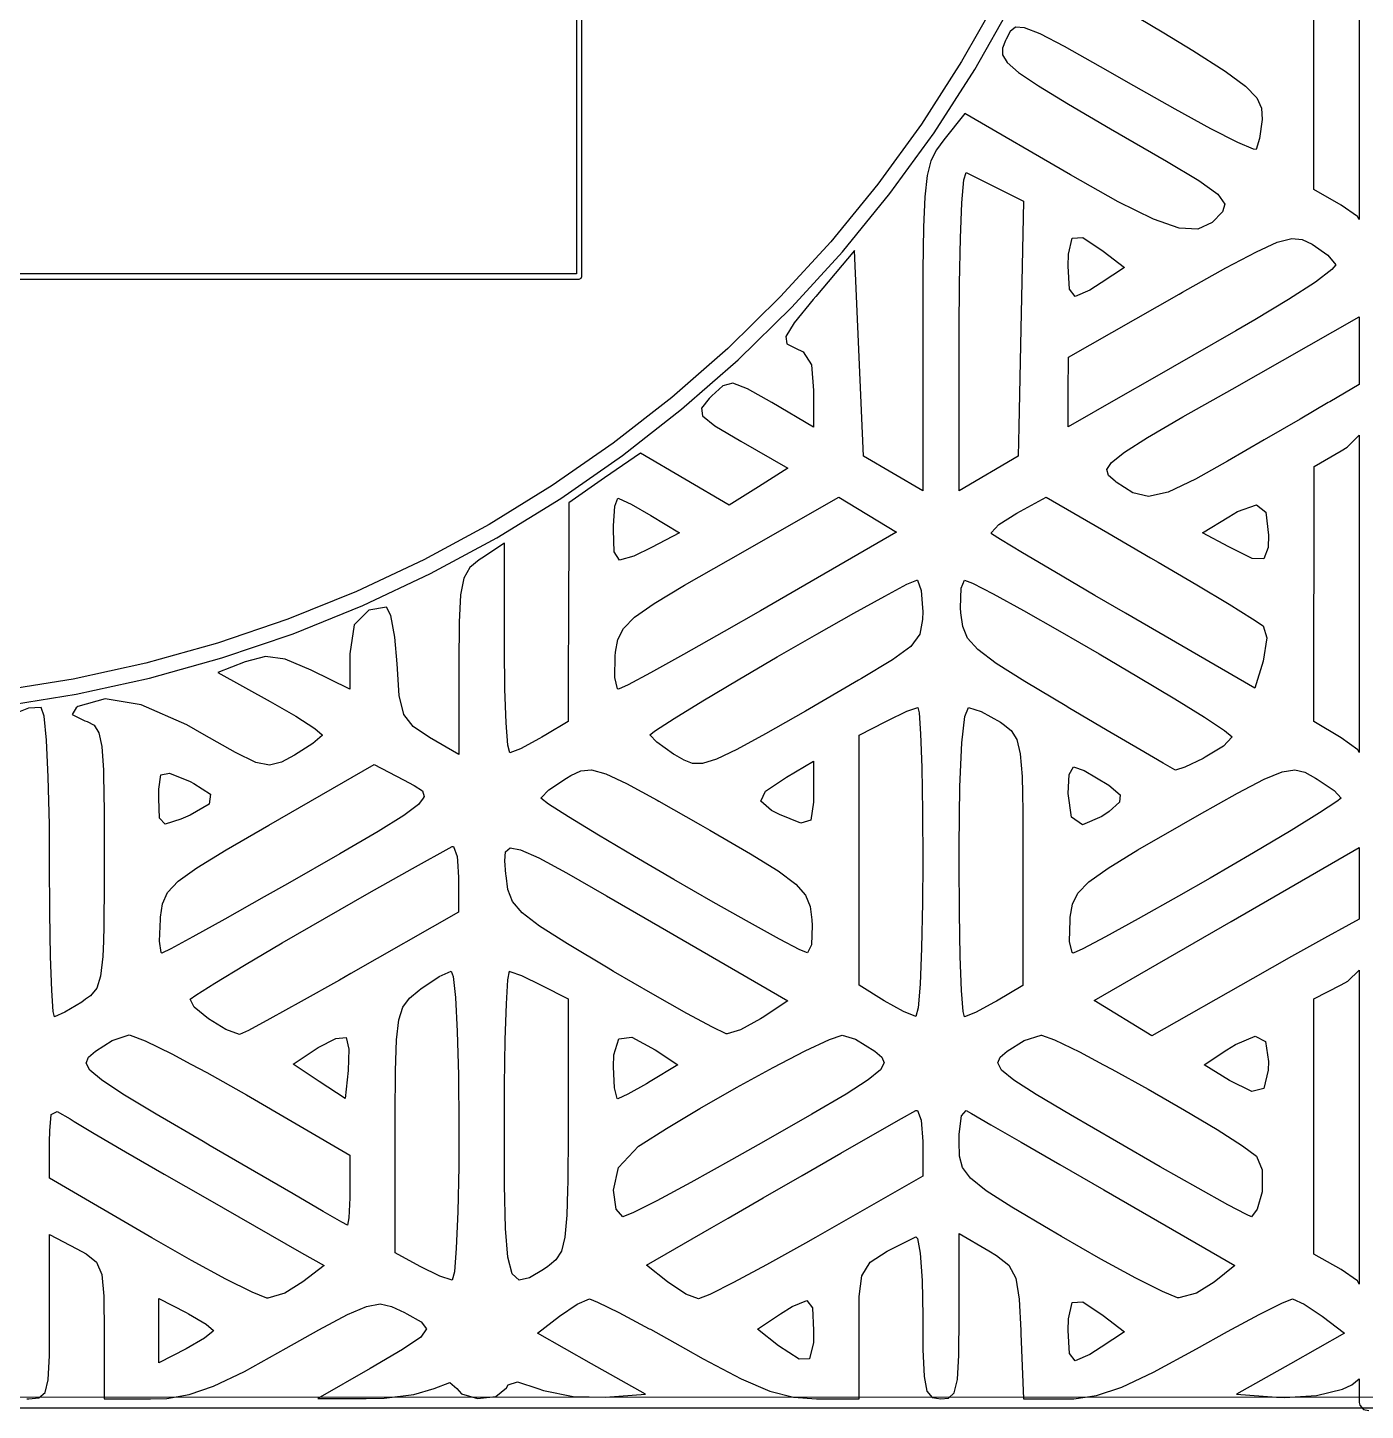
# Model space of a CAD drawing. Header units: millimetres. Extents: x 48 to 497, y 27 to 150.
# Drawn here: x 78.27 to 90.85, y 40.86 to 53.85 of the extents above; entities that cross this region are included whole.
import ezdxf

# ---------------------------------------------------------------- set-up
doc = ezdxf.new("R2010")
doc.units = ezdxf.units.MM
doc.layers.add('BLACK', color=20, linetype='Continuous')

msp = doc.modelspace()

# ---------------------------------------------------------------- linework, layer by layer
at = {"layer": 'BLACK', "linetype": 'Continuous'}
for p, q in [((83.431, 68.991), (83.431, 51.541)), ((83.481, 51.516), (83.481, 69.016)), ((90.79, 54.999), (90.79, 52.05)), ((90.363, 52.331), (90.363, 54.729)), ((87.395, 54.142), (87.05, 53.535)), ((87.174, 53.46), (87.523, 54.074)), ((88.589, 54.022), (88.952, 53.806)), ((87.507, 53.819), (87.468, 53.744)), ((87.557, 53.858), (87.507, 53.819)), ((87.643, 53.853), (87.557, 53.858)), ((87.789, 53.795), (87.643, 53.853)), ((87.462, 53.732), (87.435, 53.662)), ((87.468, 53.744), (87.462, 53.732)), ((88.019, 53.676), (87.789, 53.795)), ((88.952, 53.806), (89.225, 53.638)), ((87.435, 53.662), (87.435, 53.597)), ((87.435, 53.597), (87.48, 53.525)), ((88.356, 53.486), (88.019, 53.676)), ((89.225, 53.638), (89.528, 53.445)), ((87.05, 53.535), (86.672, 52.948)), ((86.792, 52.866), (87.174, 53.46)), ((87.48, 53.525), (87.587, 53.433)), ((87.587, 53.433), (87.773, 53.308)), ((88.669, 53.306), (88.356, 53.486)), ((89.528, 53.445), (89.721, 53.305)), ((87.773, 53.308), (88.055, 53.136)), ((89.059, 53.086), (88.669, 53.306)), ((89.721, 53.305), (89.827, 53.195)), ((89.827, 53.195), (89.871, 53.097)), ((87.081, 53.046), (86.884, 52.799)), ((88.074, 52.471), (87.081, 53.046)), ((88.055, 53.136), (88.451, 52.904)), ((89.394, 52.904), (89.059, 53.086)), ((89.871, 53.097), (89.875, 52.99)), ((86.672, 52.948), (86.262, 52.383)), ((88.451, 52.904), (88.978, 52.6)), ((89.648, 52.774), (89.394, 52.904)), ((89.875, 52.99), (89.852, 52.811)), ((86.376, 52.295), (86.792, 52.866)), ((86.884, 52.799), (86.813, 52.704)), ((89.794, 52.71), (89.648, 52.774)), ((89.852, 52.811), (89.819, 52.707)), ((86.813, 52.704), (86.762, 52.601)), ((89.819, 52.707), (89.794, 52.71)), ((86.762, 52.601), (86.726, 52.464)), ((88.978, 52.6), (89.281, 52.418)), ((86.262, 52.383), (85.82, 51.842)), ((86.726, 52.464), (86.704, 52.265)), ((87.053, 52.207), (87.071, 52.422)), ((87.071, 52.422), (87.092, 52.493)), ((87.092, 52.493), (87.205, 52.436)), ((87.205, 52.436), (87.393, 52.342)), ((88.524, 52.218), (88.074, 52.471)), ((89.281, 52.418), (89.46, 52.288)), ((85.93, 51.747), (86.376, 52.295)), ((86.704, 52.265), (86.692, 51.978)), ((87.393, 52.342), (87.631, 52.224)), ((89.46, 52.288), (89.527, 52.196)), ((90.619, 52.185), (90.363, 52.331)), ((87.039, 51.874), (87.053, 52.207)), ((87.631, 52.224), (87.619, 51.612)), ((88.856, 52.053), (88.524, 52.218)), ((89.505, 52.121), (89.406, 52.023)), ((89.527, 52.196), (89.505, 52.121)), ((90.774, 52.078), (90.619, 52.185)), ((89.097, 51.969), (88.856, 52.053)), ((89.406, 52.023), (89.271, 51.961)), ((90.79, 52.05), (90.774, 52.078)), ((86.692, 51.978), (86.687, 51.574)), ((87.03, 51.449), (87.039, 51.874)), ((88.056, 51.724), (88.091, 51.875)), ((88.091, 51.875), (88.191, 51.881)), ((88.191, 51.881), (88.382, 51.753)), ((89.271, 51.961), (89.097, 51.969)), ((90.019, 51.837), (90.154, 51.871)), ((90.154, 51.871), (90.254, 51.861)), ((90.254, 51.861), (90.347, 51.818)), ((85.82, 51.842), (85.349, 51.326)), ((85.454, 51.226), (85.93, 51.747)), ((86.044, 51.76), (85.68, 51.328)), ((86.129, 49.825), (86.044, 51.76)), ((88.382, 51.753), (88.583, 51.599)), ((89.535, 51.595), (89.822, 51.748)), ((89.822, 51.748), (90.019, 51.837)), ((90.347, 51.818), (90.495, 51.715)), ((87.619, 51.612), (87.607, 51.024)), ((88.054, 51.612), (88.056, 51.724)), ((88.064, 51.396), (88.054, 51.612)), ((90.495, 51.715), (90.568, 51.624)), ((90.568, 51.624), (90.533, 51.579)), ((69.256, 51.491), (83.456, 51.491)), ((83.431, 51.541), (69.281, 51.541)), ((83.456, 51.491), (83.473, 51.498)), ((83.473, 51.498), (83.481, 51.516)), ((86.687, 51.574), (86.686, 51.027)), ((88.583, 51.599), (88.364, 51.456)), ((89.129, 51.367), (89.535, 51.595)), ((90.533, 51.579), (90.377, 51.461)), ((87.027, 51.012), (87.03, 51.449)), ((88.055, 50.756), (89.095, 51.348)), ((88.118, 51.327), (88.064, 51.396)), ((88.256, 51.386), (88.118, 51.327)), ((88.364, 51.456), (88.256, 51.386)), ((89.095, 51.348), (89.129, 51.367)), ((90.377, 51.461), (90.125, 51.297)), ((85.349, 51.326), (84.851, 50.838)), ((84.949, 50.732), (85.454, 51.226)), ((85.655, 51.298), (85.477, 51.078)), ((85.68, 51.328), (85.655, 51.298)), ((90.125, 51.297), (89.807, 51.106)), ((89.594, 50.457), (90.79, 51.136)), ((89.807, 51.106), (89.628, 51.003)), ((90.79, 51.136), (90.79, 50.5)), ((85.477, 51.078), (85.398, 50.95)), ((85.398, 50.95), (85.406, 50.882)), ((86.686, 51.027), (86.685, 49.501)), ((87.027, 49.501), (87.027, 51.012)), ((87.607, 51.024), (87.589, 50.102)), ((89.628, 51.003), (89.225, 50.772)), ((84.851, 50.838), (84.325, 50.378)), ((85.406, 50.882), (85.488, 50.842)), ((85.488, 50.842), (85.562, 50.806)), ((84.418, 50.266), (84.949, 50.732)), ((85.562, 50.806), (85.638, 50.684)), ((88.054, 50.429), (88.055, 50.756)), ((89.225, 50.772), (88.843, 50.553)), ((85.638, 50.684), (85.659, 50.443)), ((84.805, 50.486), (84.701, 50.392)), ((84.899, 50.511), (84.805, 50.486)), ((85.036, 50.46), (84.899, 50.511)), ((85.265, 50.33), (85.036, 50.46)), ((85.659, 50.443), (85.659, 50.099)), ((88.843, 50.553), (88.545, 50.383)), ((89.131, 50.194), (89.594, 50.457)), ((90.79, 50.5), (90.512, 50.338)), ((84.325, 50.378), (83.775, 49.948)), ((84.677, 50.368), (84.604, 50.278)), ((84.701, 50.392), (84.677, 50.368)), ((85.659, 50.099), (85.265, 50.33)), ((88.054, 50.102), (88.054, 50.429)), ((88.545, 50.383), (88.054, 50.102)), ((90.498, 50.33), (90.233, 50.175)), ((90.512, 50.338), (90.498, 50.33)), ((83.861, 49.831), (84.418, 50.266)), ((84.604, 50.278), (84.615, 50.204)), ((84.615, 50.204), (84.731, 50.112)), ((88.799, 50), (89.131, 50.194)), ((90.233, 50.175), (89.894, 49.978)), ((84.731, 50.112), (84.974, 49.968)), ((87.589, 50.102), (87.583, 49.825)), ((83.775, 49.948), (83.202, 49.55)), ((84.974, 49.968), (85.416, 49.713)), ((88.581, 49.863), (88.799, 50)), ((89.894, 49.978), (89.552, 49.779)), ((90.675, 49.909), (90.79, 50.023)), ((90.79, 50.023), (90.79, 47.041)), ((83.281, 49.428), (83.861, 49.831)), ((84.032, 49.855), (83.694, 49.622)), ((84.449, 49.61), (84.032, 49.855)), ((86.407, 49.663), (86.129, 49.825)), ((87.583, 49.825), (87.027, 49.501)), ((88.46, 49.767), (88.581, 49.863)), ((90.364, 49.73), (90.62, 49.876)), ((90.62, 49.876), (90.675, 49.909)), ((85.416, 49.713), (85.141, 49.538)), ((86.685, 49.501), (86.407, 49.663)), ((88.416, 49.699), (88.46, 49.767)), ((88.433, 49.645), (88.416, 49.699)), ((89.552, 49.779), (89.249, 49.608)), ((90.363, 47.33), (90.364, 49.73)), ((83.202, 49.55), (82.607, 49.184)), ((83.694, 49.622), (83.357, 49.388)), ((84.865, 49.364), (84.449, 49.61)), ((85.141, 49.538), (84.865, 49.364)), ((88.494, 49.59), (88.433, 49.645)), ((88.504, 49.582), (88.494, 49.59)), ((88.659, 49.482), (88.504, 49.582)), ((89.249, 49.608), (88.993, 49.488)), ((82.68, 49.058), (83.281, 49.428)), ((83.791, 49.356), (83.818, 49.431)), ((83.818, 49.431), (83.827, 49.429)), ((83.827, 49.429), (83.942, 49.374)), ((84.858, 48.849), (85.896, 49.44)), ((85.896, 49.44), (86.438, 49.111)), ((87.569, 49.289), (87.847, 49.439)), ((87.847, 49.439), (88.424, 49.105)), ((88.809, 49.448), (88.659, 49.482)), ((88.993, 49.488), (88.809, 49.448)), ((83.357, 49.388), (83.356, 49.132)), ((83.778, 49.17), (83.791, 49.356)), ((83.942, 49.374), (84.128, 49.267)), ((84.128, 49.267), (84.397, 49.104)), ((87.4, 49.182), (87.569, 49.289)), ((89.562, 49.256), (89.645, 49.305)), ((89.645, 49.305), (89.823, 49.369)), ((89.823, 49.369), (89.911, 49.299)), ((89.911, 49.299), (89.935, 49.084)), ((82.607, 49.184), (81.993, 48.852)), ((83.356, 49.132), (83.353, 48.359)), ((83.778, 49.132), (83.778, 49.17)), ((83.785, 48.925), (83.778, 49.132)), ((87.33, 49.107), (87.4, 49.182)), ((89.317, 49.105), (89.562, 49.256)), ((82.058, 48.722), (82.68, 49.058)), ((82.751, 49.007), (82.538, 48.867)), ((82.751, 48.022), (82.751, 49.007)), ((84.397, 49.104), (84.134, 48.968)), ((86.431, 49.107), (85.16, 48.373)), ((86.438, 49.111), (86.431, 49.107)), ((87.333, 49.097), (87.33, 49.107)), ((87.417, 49.042), (87.333, 49.097)), ((87.624, 48.917), (87.417, 49.042)), ((88.424, 49.105), (88.827, 48.871)), ((89.562, 48.972), (89.317, 49.105)), ((89.935, 49.084), (89.932, 48.968)), ((83.835, 48.849), (83.785, 48.925)), ((83.967, 48.885), (83.835, 48.849)), ((84.134, 48.968), (83.967, 48.885)), ((87.928, 48.737), (87.624, 48.917)), ((88.827, 48.871), (88.898, 48.83)), ((89.781, 48.865), (89.562, 48.972)), ((89.932, 48.968), (89.893, 48.86)), ((81.993, 48.852), (81.361, 48.555)), ((82.425, 48.778), (82.369, 48.68)), ((82.514, 48.852), (82.425, 48.778)), ((82.538, 48.867), (82.514, 48.852)), ((84.446, 48.613), (84.858, 48.849)), ((88.898, 48.83), (89.261, 48.617)), ((89.893, 48.86), (89.781, 48.865)), ((81.419, 48.422), (82.058, 48.722)), ((82.369, 48.68), (82.338, 48.521)), ((84.16, 48.44), (84.446, 48.613)), ((86.328, 48.511), (86.536, 48.621)), ((86.536, 48.621), (86.629, 48.661)), ((86.629, 48.661), (86.636, 48.659)), ((86.636, 48.659), (86.671, 48.562)), ((87.045, 48.586), (87.079, 48.661)), ((87.079, 48.661), (87.153, 48.633)), ((87.153, 48.633), (87.348, 48.532)), ((88.304, 48.516), (87.928, 48.737)), ((89.261, 48.617), (89.567, 48.434)), ((81.361, 48.555), (80.714, 48.293)), ((82.338, 48.521), (82.326, 48.265)), ((86.036, 48.349), (86.328, 48.511)), ((86.671, 48.562), (86.683, 48.401)), ((87.04, 48.401), (87.045, 48.586)), ((87.348, 48.532), (87.632, 48.376)), ((88.591, 48.349), (88.304, 48.516)), ((80.764, 48.157), (81.419, 48.422)), ((81.477, 48.377), (81.34, 48.239)), ((81.643, 48.405), (81.477, 48.377)), ((81.685, 48.327), (81.643, 48.405)), ((83.353, 48.359), (83.351, 47.744)), ((83.976, 48.311), (84.16, 48.44)), ((85.16, 48.373), (84.817, 48.176)), ((86.683, 48.401), (86.685, 48.366)), ((86.685, 48.366), (86.684, 48.289)), ((87.044, 48.353), (87.04, 48.401)), ((87.062, 48.223), (87.044, 48.353)), ((87.632, 48.376), (87.974, 48.182)), ((89.567, 48.434), (89.785, 48.298)), ((80.714, 48.293), (80.053, 48.068)), ((81.34, 48.239), (81.298, 47.969)), ((81.722, 48.124), (81.685, 48.327)), ((82.326, 48.265), (82.324, 47.874)), ((83.87, 48.205), (83.976, 48.311)), ((85.689, 48.152), (86.036, 48.349)), ((86.684, 48.289), (86.657, 48.154)), ((87.107, 48.115), (87.062, 48.223)), ((89.807, 47.644), (88.591, 48.349)), ((89.785, 48.298), (89.885, 48.23)), ((89.885, 48.23), (89.919, 48.117)), ((80.096, 47.929), (80.764, 48.157)), ((81.742, 47.874), (81.722, 48.124)), ((83.797, 47.982), (83.818, 48.102)), ((83.818, 48.102), (83.87, 48.205)), ((84.817, 48.176), (84.435, 47.96)), ((85.317, 47.938), (85.689, 48.152)), ((86.657, 48.154), (86.573, 48.038)), ((87.203, 48.007), (87.107, 48.115)), ((87.974, 48.182), (88.345, 47.967)), ((89.919, 48.117), (89.885, 47.9)), ((80.053, 48.068), (79.38, 47.88)), ((81.298, 47.969), (81.298, 47.637)), ((82.756, 47.634), (82.751, 48.022)), ((83.794, 47.947), (83.797, 47.982)), ((86.573, 48.038), (86.4, 47.91)), ((87.374, 47.878), (87.203, 48.007)), ((88.345, 47.967), (88.715, 47.749)), ((79.38, 47.88), (78.698, 47.73)), ((79.415, 47.739), (80.096, 47.929)), ((80.314, 47.891), (80.057, 47.792)), ((80.505, 47.941), (80.314, 47.891)), ((80.691, 47.916), (80.505, 47.941)), ((80.934, 47.813), (80.691, 47.916)), ((81.763, 47.577), (81.742, 47.874)), ((82.324, 47.874), (82.324, 47.02)), ((83.79, 47.744), (83.794, 47.947)), ((84.435, 47.96), (84.126, 47.789)), ((84.95, 47.723), (85.317, 47.938)), ((86.4, 47.91), (86.108, 47.735)), ((87.645, 47.707), (87.374, 47.878)), ((89.885, 47.9), (89.807, 47.644)), ((78.698, 47.73), (78.009, 47.619)), ((78.726, 47.588), (79.415, 47.739)), ((80.057, 47.792), (80.548, 47.521)), ((81.298, 47.637), (80.934, 47.813)), ((83.351, 47.744), (83.35, 47.33)), ((83.816, 47.639), (83.79, 47.744)), ((84.126, 47.789), (83.914, 47.676)), ((84.617, 47.525), (84.95, 47.723)), ((86.082, 47.72), (85.582, 47.43)), ((86.108, 47.735), (86.082, 47.72)), ((88.039, 47.472), (87.645, 47.707)), ((88.715, 47.749), (89.054, 47.544)), ((78.028, 47.475), (78.726, 47.588)), ((81.806, 47.398), (81.763, 47.577)), ((82.767, 47.318), (82.756, 47.634)), ((83.825, 47.635), (83.816, 47.639)), ((83.914, 47.676), (83.825, 47.635)), ((78.276, 47.457), (78.184, 47.419)), ((78.397, 47.464), (78.276, 47.457)), ((78.424, 47.383), (78.397, 47.464)), ((78.725, 47.461), (78.688, 47.397)), ((78.742, 47.472), (78.725, 47.461)), ((78.997, 47.545), (78.742, 47.472)), ((79.335, 47.488), (78.997, 47.545)), ((79.766, 47.299), (79.335, 47.488)), ((80.548, 47.521), (80.79, 47.382)), ((84.348, 47.361), (84.617, 47.525)), ((86.537, 47.428), (86.638, 47.464)), ((86.638, 47.464), (86.651, 47.413)), ((87.08, 47.379), (87.116, 47.464)), ((87.116, 47.464), (87.235, 47.426)), ((88.054, 47.463), (88.039, 47.472)), ((88.418, 47.248), (88.054, 47.463)), ((89.054, 47.544), (89.334, 47.371)), ((78.446, 47.155), (78.424, 47.383)), ((78.688, 47.397), (78.806, 47.339)), ((78.806, 47.339), (78.828, 47.332)), ((78.828, 47.332), (78.893, 47.296)), ((80.79, 47.382), (80.97, 47.267)), ((81.893, 47.284), (81.806, 47.398)), ((82.783, 47.108), (82.767, 47.318)), ((83.35, 47.33), (83.14, 47.206)), ((84.173, 47.248), (84.348, 47.361)), ((85.582, 47.43), (85.207, 47.216)), ((86.087, 47.203), (86.339, 47.333)), ((86.339, 47.333), (86.356, 47.342)), ((86.356, 47.342), (86.537, 47.428)), ((86.651, 47.413), (86.665, 47.216)), ((87.053, 47.13), (87.08, 47.379)), ((87.235, 47.426), (87.415, 47.326)), ((87.415, 47.326), (87.442, 47.308)), ((89.334, 47.371), (89.523, 47.247)), ((90.619, 47.178), (90.363, 47.33)), ((78.893, 47.296), (78.938, 47.226)), ((78.938, 47.226), (78.966, 47.095)), ((79.929, 47.207), (79.766, 47.299)), ((80.223, 47.039), (79.929, 47.207)), ((81.037, 47.201), (80.951, 47.125)), ((80.97, 47.267), (81.039, 47.207)), ((81.039, 47.207), (81.037, 47.201)), ((82.046, 47.182), (81.893, 47.284)), ((82.324, 47.02), (82.046, 47.182)), ((83.102, 47.183), (83.083, 47.172)), ((83.14, 47.206), (83.102, 47.183)), ((84.12, 47.206), (84.173, 47.248)), ((84.185, 47.136), (84.12, 47.206)), ((85.207, 47.216), (84.936, 47.068)), ((86.087, 44.852), (86.087, 47.203)), ((86.665, 47.216), (86.676, 46.898)), ((87.442, 47.308), (87.518, 47.246)), ((87.518, 47.246), (87.57, 47.163)), ((88.725, 47.068), (88.418, 47.248)), ((89.592, 47.183), (89.513, 47.101)), ((89.523, 47.247), (89.593, 47.188)), ((89.593, 47.188), (89.592, 47.183)), ((78.463, 46.807), (78.446, 47.155)), ((78.966, 47.095), (78.981, 46.874)), ((80.951, 47.125), (80.777, 47.015)), ((82.802, 47.036), (82.783, 47.108)), ((82.904, 47.076), (82.802, 47.036)), ((83.083, 47.172), (82.904, 47.076)), ((84.342, 47.026), (84.185, 47.136)), ((84.936, 47.068), (84.746, 46.979)), ((87.035, 46.721), (87.053, 47.13)), ((87.57, 47.163), (87.602, 47.029)), ((88.947, 46.939), (88.725, 47.068)), ((89.513, 47.101), (89.341, 46.996)), ((90.777, 47.065), (90.619, 47.178)), ((90.79, 47.041), (90.777, 47.065)), ((80.413, 46.946), (80.223, 47.039)), ((80.543, 46.92), (80.413, 46.946)), ((80.536, 46.358), (81.528, 46.926)), ((80.657, 46.95), (80.543, 46.92)), ((80.777, 47.015), (80.657, 46.95)), ((81.528, 46.926), (81.804, 46.783)), ((84.355, 47.018), (84.342, 47.026)), ((84.441, 46.967), (84.355, 47.018)), ((84.52, 46.937), (84.441, 46.967)), ((84.614, 46.938), (84.52, 46.937)), ((84.746, 46.979), (84.614, 46.938)), ((85.403, 46.809), (85.659, 46.96)), ((85.659, 46.96), (85.659, 46.656)), ((87.602, 47.029), (87.619, 46.813)), ((89.056, 46.877), (88.947, 46.939)), ((89.321, 46.985), (89.148, 46.903)), ((89.341, 46.996), (89.321, 46.985)), ((78.473, 46.362), (78.463, 46.807)), ((78.981, 46.874), (78.986, 46.609)), ((79.502, 46.695), (79.522, 46.83)), ((79.522, 46.83), (79.604, 46.846)), ((79.604, 46.846), (79.797, 46.766)), ((83.17, 46.69), (83.335, 46.8)), ((83.335, 46.8), (83.375, 46.823)), ((83.375, 46.823), (83.47, 46.867)), ((83.47, 46.867), (83.57, 46.876)), ((83.57, 46.876), (83.704, 46.839)), ((83.704, 46.839), (83.901, 46.748)), ((85.207, 46.677), (85.403, 46.809)), ((86.676, 46.898), (86.683, 46.487)), ((87.619, 46.813), (87.622, 46.654)), ((88.054, 46.654), (88.062, 46.834)), ((88.062, 46.834), (88.104, 46.906)), ((88.104, 46.906), (88.203, 46.871)), ((88.203, 46.871), (88.436, 46.733)), ((89.063, 46.874), (89.056, 46.877)), ((89.148, 46.903), (89.063, 46.874)), ((89.896, 46.79), (90.065, 46.859)), ((90.065, 46.859), (90.183, 46.877)), ((90.183, 46.877), (90.278, 46.854)), ((90.278, 46.854), (90.378, 46.8)), ((90.378, 46.8), (90.394, 46.79)), ((79.502, 46.609), (79.502, 46.695)), ((79.797, 46.766), (79.831, 46.75)), ((79.831, 46.75), (79.987, 46.648)), ((81.804, 46.783), (81.904, 46.731)), ((81.904, 46.731), (81.98, 46.681)), ((81.98, 46.681), (81.998, 46.625)), ((83.096, 46.615), (83.17, 46.69)), ((83.901, 46.748), (84.189, 46.591)), ((85.163, 46.583), (85.207, 46.677)), ((87.028, 46.159), (87.035, 46.721)), ((88.436, 46.733), (88.541, 46.643)), ((89.646, 46.659), (89.896, 46.79)), ((90.394, 46.79), (90.553, 46.682)), ((90.553, 46.682), (90.618, 46.612)), ((78.986, 46.609), (78.987, 46.537)), ((78.987, 46.537), (78.988, 46.057)), ((79.509, 46.422), (79.502, 46.609)), ((79.975, 46.556), (79.797, 46.451)), ((79.987, 46.648), (79.975, 46.556)), ((81.945, 46.552), (81.805, 46.448)), ((81.988, 46.612), (81.945, 46.552)), ((81.998, 46.625), (81.988, 46.612)), ((83.095, 46.612), (83.096, 46.615)), ((83.165, 46.556), (83.095, 46.612)), ((83.355, 46.434), (83.165, 46.556)), ((84.189, 46.591), (84.203, 46.583)), ((84.203, 46.583), (84.596, 46.36)), ((85.263, 46.495), (85.163, 46.583)), ((85.658, 46.572), (85.632, 46.405)), ((85.659, 46.656), (85.658, 46.572)), ((87.622, 46.654), (87.625, 46.486)), ((88.085, 46.431), (88.054, 46.654)), ((88.535, 46.572), (88.438, 46.486)), ((88.541, 46.643), (88.535, 46.572)), ((89.287, 46.457), (89.646, 46.659)), ((90.58, 46.579), (90.417, 46.472)), ((90.618, 46.612), (90.58, 46.579)), ((79.563, 46.365), (79.509, 46.422)), ((79.71, 46.412), (79.563, 46.365)), ((79.797, 46.451), (79.71, 46.412)), ((81.805, 46.448), (81.564, 46.298)), ((83.635, 46.264), (83.355, 46.434)), ((85.338, 46.456), (85.263, 46.495)), ((85.539, 46.375), (85.338, 46.456)), ((85.632, 46.405), (85.539, 46.375)), ((86.683, 46.487), (86.685, 46.01)), ((87.625, 46.486), (87.626, 46.019)), ((88.187, 46.36), (88.085, 46.431)), ((88.37, 46.438), (88.187, 46.36)), ((88.438, 46.486), (88.37, 46.438)), ((89.117, 46.36), (89.287, 46.457)), ((90.417, 46.472), (90.148, 46.307)), ((78.475, 46.01), (78.473, 46.362)), ((80.135, 46.126), (80.536, 46.358)), ((81.564, 46.298), (81.204, 46.089)), ((84.596, 46.36), (84.684, 46.31)), ((84.684, 46.31), (85.066, 46.089)), ((88.709, 46.125), (89.117, 46.36)), ((90.148, 46.307), (89.796, 46.098)), ((81.887, 45.95), (82.26, 46.156)), ((82.26, 46.156), (82.273, 46.156)), ((82.273, 46.156), (82.308, 46.064)), ((82.762, 46.106), (82.805, 46.143)), ((82.805, 46.143), (82.903, 46.126)), ((83.975, 46.062), (83.635, 46.264)), ((87.027, 46.01), (87.028, 46.159)), ((89.586, 45.453), (90.79, 46.148)), ((90.79, 46.148), (90.79, 45.474)), ((78.988, 46.057), (78.988, 45.819)), ((79.859, 45.957), (80.135, 46.126)), ((81.204, 46.089), (80.712, 45.807)), ((82.308, 46.064), (82.311, 46.022)), ((82.311, 46.022), (82.321, 45.865)), ((82.755, 46.022), (82.762, 46.106)), ((82.766, 45.897), (82.755, 46.022)), ((82.903, 46.126), (83.074, 46.05)), ((83.074, 46.05), (83.337, 45.908)), ((84.344, 45.846), (83.975, 46.062)), ((85.066, 46.089), (85.327, 45.927)), ((87.626, 46.019), (87.626, 44.85)), ((88.427, 45.954), (88.709, 46.125)), ((89.796, 46.098), (89.387, 45.86)), ((78.478, 45.533), (78.475, 46.01)), ((79.684, 45.831), (79.859, 45.957)), ((81.479, 45.72), (81.887, 45.95)), ((82.767, 45.884), (82.766, 45.897)), ((82.784, 45.751), (82.767, 45.884)), ((83.337, 45.908), (83.712, 45.694)), ((85.327, 45.927), (85.492, 45.804)), ((86.685, 46.01), (86.683, 45.628)), ((87.03, 45.533), (87.027, 46.01)), ((88.246, 45.825), (88.427, 45.954)), ((78.988, 45.819), (78.986, 45.407)), ((79.585, 45.725), (79.684, 45.831)), ((80.712, 45.807), (80.493, 45.682)), ((82.321, 45.865), (82.319, 45.54)), ((82.827, 45.641), (82.784, 45.751)), ((84.714, 45.633), (84.344, 45.846)), ((85.492, 45.804), (85.583, 45.7)), ((88.142, 45.719), (88.246, 45.825)), ((89.387, 45.86), (89.089, 45.69)), ((79.538, 45.619), (79.585, 45.725)), ((80.493, 45.682), (80.123, 45.473)), ((81.061, 45.481), (81.479, 45.72)), ((82.918, 45.534), (82.827, 45.641)), ((83.712, 45.694), (84.216, 45.402)), ((85.055, 45.441), (84.714, 45.633)), ((85.583, 45.7), (85.626, 45.594)), ((86.683, 45.628), (86.674, 45.201)), ((88.092, 45.615), (88.142, 45.719)), ((89.089, 45.69), (88.71, 45.477)), ((78.485, 45.122), (78.478, 45.533)), ((79.518, 45.472), (79.519, 45.491)), ((79.519, 45.491), (79.538, 45.619)), ((82.319, 45.54), (81.307, 44.962)), ((83.082, 45.408), (82.918, 45.534)), ((85.626, 45.594), (85.643, 45.466)), ((87.038, 45.122), (87.03, 45.533)), ((88.07, 45.466), (88.072, 45.493)), ((88.072, 45.493), (88.092, 45.615)), ((78.986, 45.407), (78.981, 45.268)), ((79.51, 45.268), (79.518, 45.472)), ((80.123, 45.473), (79.822, 45.306)), ((80.662, 45.25), (81.061, 45.481)), ((83.344, 45.242), (83.082, 45.408)), ((84.216, 45.402), (85.164, 44.852)), ((85.337, 45.286), (85.055, 45.441)), ((85.646, 45.414), (85.639, 45.231)), ((85.643, 45.466), (85.646, 45.414)), ((88.066, 45.264), (88.07, 45.466)), ((88.297, 44.708), (89.586, 45.453)), ((88.71, 45.477), (88.402, 45.307)), ((90.691, 45.421), (90.464, 45.295)), ((90.79, 45.474), (90.691, 45.421)), ((78.981, 45.268), (78.976, 45.123)), ((79.525, 45.16), (79.51, 45.268)), ((79.822, 45.306), (79.616, 45.195)), ((80.309, 45.042), (80.662, 45.25)), ((83.726, 45.013), (83.344, 45.242)), ((85.529, 45.186), (85.337, 45.286)), ((88.091, 45.159), (88.066, 45.264)), ((88.402, 45.307), (88.19, 45.195)), ((90.464, 45.295), (90.153, 45.121)), ((78.496, 44.804), (78.485, 45.122)), ((78.976, 45.123), (78.955, 44.939)), ((79.531, 45.155), (79.525, 45.16)), ((79.616, 45.195), (79.531, 45.155)), ((85.6, 45.158), (85.529, 45.186)), ((85.639, 45.231), (85.6, 45.158)), ((86.674, 45.201), (86.66, 44.862)), ((87.05, 44.804), (87.038, 45.122)), ((88.1, 45.155), (88.091, 45.159)), ((88.19, 45.195), (88.1, 45.155)), ((90.153, 45.121), (89.789, 44.916)), ((80.029, 44.873), (80.309, 45.042)), ((82.138, 44.935), (82.25, 44.984)), ((82.25, 44.984), (82.269, 44.933)), ((82.783, 44.903), (82.798, 44.984)), ((82.798, 44.984), (82.802, 44.983)), ((82.802, 44.983), (82.912, 44.943)), ((83.778, 44.983), (83.726, 45.013)), ((84.148, 44.767), (83.778, 44.983)), ((90.682, 44.89), (90.79, 44.993)), ((90.79, 44.993), (90.79, 42.043)), ((78.955, 44.939), (78.918, 44.826)), ((79.849, 44.76), (80.029, 44.873)), ((81.2, 44.901), (80.841, 44.699)), ((81.307, 44.962), (81.2, 44.901)), ((81.965, 44.818), (82.138, 44.935)), ((82.269, 44.933), (82.291, 44.736)), ((82.77, 44.679), (82.783, 44.903)), ((82.912, 44.943), (83.098, 44.853)), ((83.098, 44.853), (83.35, 44.723)), ((85.164, 44.852), (85.417, 44.706)), ((86.322, 44.706), (86.087, 44.852)), ((86.66, 44.862), (86.642, 44.639)), ((87.626, 44.85), (87.378, 44.703)), ((89.789, 44.916), (88.839, 44.378)), ((90.363, 44.723), (90.619, 44.855)), ((90.619, 44.855), (90.682, 44.89)), ((78.509, 44.607), (78.496, 44.804)), ((78.814, 44.72), (78.778, 44.694)), ((78.86, 44.754), (78.814, 44.72)), ((78.918, 44.826), (78.86, 44.754)), ((79.797, 44.72), (79.849, 44.76)), ((79.836, 44.646), (79.797, 44.72)), ((81.797, 44.647), (81.86, 44.73)), ((81.86, 44.73), (81.95, 44.806)), ((81.95, 44.806), (81.965, 44.818)), ((82.291, 44.736), (82.308, 44.418)), ((83.35, 44.723), (83.35, 43.532)), ((84.467, 44.587), (84.148, 44.767)), ((87.065, 44.607), (87.05, 44.804)), ((90.363, 42.325), (90.363, 44.723)), ((78.521, 44.556), (78.509, 44.607)), ((78.618, 44.598), (78.521, 44.556)), ((78.778, 44.694), (78.618, 44.598)), ((79.968, 44.537), (79.836, 44.646)), ((80.841, 44.699), (80.547, 44.536)), ((81.758, 44.527), (81.797, 44.647)), ((82.759, 44.339), (82.77, 44.679)), ((84.707, 44.458), (84.467, 44.587)), ((85.417, 44.706), (85.175, 44.546)), ((86.503, 44.605), (86.322, 44.706)), ((86.619, 44.559), (86.503, 44.605)), ((86.642, 44.639), (86.621, 44.558)), ((87.078, 44.556), (87.065, 44.607)), ((87.18, 44.596), (87.078, 44.556)), ((87.359, 44.692), (87.18, 44.596)), ((87.378, 44.703), (87.359, 44.692)), ((88.839, 44.378), (88.297, 44.708)), ((80.131, 44.437), (79.968, 44.537)), ((80.547, 44.536), (80.344, 44.427)), ((81.736, 44.338), (81.758, 44.527)), ((84.836, 44.397), (84.707, 44.458)), ((85.158, 44.535), (84.971, 44.432)), ((85.175, 44.546), (85.158, 44.535)), ((86.621, 44.558), (86.619, 44.559)), ((78.906, 44.233), (79.063, 44.334)), ((79.063, 44.334), (79.223, 44.385)), ((79.223, 44.385), (79.234, 44.384)), ((79.234, 44.384), (79.375, 44.33)), ((79.375, 44.33), (79.625, 44.207)), ((80.262, 44.388), (80.131, 44.437)), ((80.344, 44.427), (80.262, 44.388)), ((81.001, 44.267), (81.168, 44.353)), ((81.168, 44.353), (81.263, 44.362)), ((81.263, 44.362), (81.264, 44.362)), ((81.264, 44.362), (81.288, 44.251)), ((81.727, 44.049), (81.736, 44.338)), ((82.308, 44.418), (82.32, 44.007)), ((82.753, 43.912), (82.759, 44.339)), ((83.782, 44.197), (83.829, 44.35)), ((83.829, 44.35), (83.95, 44.363)), ((83.95, 44.363), (84.169, 44.245)), ((84.847, 44.394), (84.836, 44.397)), ((84.971, 44.432), (84.847, 44.394)), ((85.581, 44.235), (85.809, 44.343)), ((85.809, 44.343), (85.926, 44.383)), ((85.926, 44.383), (86.053, 44.344)), ((86.053, 44.344), (86.234, 44.233)), ((87.48, 44.233), (87.638, 44.332)), ((87.638, 44.332), (87.798, 44.383)), ((87.798, 44.383), (87.801, 44.383)), ((87.801, 44.383), (87.925, 44.338)), ((87.925, 44.338), (88.158, 44.225)), ((89.625, 44.296), (89.812, 44.374)), ((89.812, 44.374), (89.908, 44.322)), ((89.908, 44.322), (89.935, 44.134)), ((78.842, 44.176), (78.906, 44.233)), ((79.625, 44.207), (79.804, 44.111)), ((80.764, 44.111), (80.991, 44.26)), ((80.991, 44.26), (81.001, 44.267)), ((81.288, 44.251), (81.282, 44.052)), ((83.778, 44.086), (83.782, 44.197)), ((84.169, 44.245), (84.383, 44.105)), ((85.278, 44.078), (85.581, 44.235)), ((86.234, 44.233), (86.235, 44.233)), ((86.235, 44.233), (86.3, 44.176)), ((87.414, 44.177), (87.48, 44.233)), ((88.158, 44.225), (88.386, 44.105)), ((89.33, 44.105), (89.544, 44.245)), ((89.544, 44.245), (89.625, 44.296)), ((78.818, 44.121), (78.842, 44.176)), ((78.852, 44.055), (78.818, 44.121)), ((79.804, 44.111), (79.953, 44.032)), ((81.009, 43.949), (80.764, 44.111)), ((83.788, 43.888), (83.778, 44.086)), ((84.383, 44.105), (84.121, 43.946)), ((84.935, 43.891), (85.278, 44.078)), ((86.323, 44.122), (86.287, 44.056)), ((86.3, 44.176), (86.323, 44.122)), ((86.323, 44.122), (86.323, 44.122)), ((87.39, 44.122), (87.414, 44.177)), ((87.427, 44.055), (87.39, 44.122)), ((88.386, 44.105), (88.463, 44.064)), ((88.463, 44.064), (88.804, 43.876)), ((89.568, 43.957), (89.33, 44.105)), ((89.935, 44.134), (89.933, 44.054)), ((78.962, 43.962), (78.852, 44.055)), ((79.164, 43.829), (78.962, 43.962)), ((79.953, 44.032), (80.326, 43.821)), ((81.255, 43.788), (81.009, 43.949)), ((81.282, 44.052), (81.255, 43.788)), ((81.725, 43.629), (81.727, 44.049)), ((82.32, 44.007), (82.324, 43.53)), ((84.121, 43.946), (84.087, 43.925)), ((86.173, 43.963), (85.964, 43.829)), ((86.287, 44.056), (86.173, 43.963)), ((87.541, 43.961), (87.427, 44.055)), ((87.751, 43.825), (87.541, 43.961)), ((89.779, 43.853), (89.568, 43.957)), ((89.933, 44.054), (89.892, 43.882)), ((79.477, 43.64), (79.164, 43.829)), ((80.326, 43.821), (81.298, 43.256)), ((82.751, 43.53), (82.753, 43.912)), ((83.813, 43.789), (83.788, 43.888)), ((83.911, 43.827), (83.818, 43.786)), ((84.087, 43.925), (83.911, 43.827)), ((84.589, 43.694), (84.935, 43.891)), ((85.964, 43.829), (85.641, 43.64)), ((88.074, 43.633), (87.751, 43.825)), ((88.804, 43.876), (89.147, 43.679)), ((89.892, 43.882), (89.779, 43.853)), ((83.818, 43.786), (83.813, 43.789)), ((84.275, 43.507), (84.589, 43.694)), ((86.485, 43.599), (86.621, 43.675)), ((86.621, 43.675), (86.635, 43.676)), ((86.635, 43.676), (86.671, 43.583)), ((87.051, 43.624), (87.092, 43.675)), ((87.092, 43.675), (87.143, 43.646)), ((89.147, 43.679), (89.454, 43.496)), ((78.476, 43.484), (78.49, 43.638)), ((78.49, 43.638), (78.545, 43.665)), ((78.545, 43.665), (78.668, 43.595)), ((78.668, 43.595), (78.705, 43.571)), ((78.705, 43.571), (78.894, 43.458)), ((79.918, 43.382), (79.477, 43.64)), ((81.725, 43.484), (81.725, 43.629)), ((85.641, 43.64), (85.188, 43.38)), ((86.238, 43.458), (86.485, 43.599)), ((86.671, 43.583), (86.685, 43.385)), ((87.029, 43.452), (87.051, 43.624)), ((87.143, 43.646), (87.325, 43.541)), ((88.506, 43.382), (88.074, 43.633)), ((78.475, 43.38), (78.476, 43.484)), ((78.894, 43.458), (79.188, 43.286)), ((81.725, 42.338), (81.725, 43.484)), ((82.324, 43.53), (82.322, 43.148)), ((82.753, 42.972), (82.751, 43.53)), ((83.35, 43.464), (83.348, 43.009)), ((83.35, 43.532), (83.35, 43.464)), ((84.029, 43.35), (84.275, 43.507)), ((85.914, 43.273), (86.238, 43.458)), ((87.027, 43.383), (87.029, 43.452)), ((87.325, 43.541), (87.61, 43.377)), ((89.454, 43.496), (89.691, 43.344)), ((78.475, 43.04), (78.475, 43.38)), ((79.188, 43.286), (79.553, 43.075)), ((79.986, 43.343), (79.918, 43.382)), ((80.403, 43.1), (79.986, 43.343)), ((83.824, 43.139), (84.013, 43.339)), ((84.013, 43.339), (84.029, 43.35)), ((85.188, 43.38), (84.887, 43.21)), ((86.685, 43.385), (86.685, 43.383)), ((86.685, 43.383), (86.685, 43.059)), ((87.032, 43.247), (87.027, 43.383)), ((87.61, 43.377), (87.973, 43.168)), ((88.916, 43.146), (88.506, 43.382)), ((89.691, 43.344), (89.822, 43.246)), ((81.298, 43.256), (81.298, 42.923)), ((84.887, 43.21), (84.503, 42.997)), ((85.552, 43.065), (85.914, 43.273)), ((87.06, 43.14), (87.032, 43.247)), ((87.973, 43.168), (88.388, 42.929)), ((89.822, 43.246), (89.878, 43.117)), ((79.437, 42.477), (78.475, 43.04)), ((79.553, 43.075), (79.959, 42.843)), ((80.764, 42.891), (80.403, 43.1)), ((82.322, 43.148), (82.313, 42.721)), ((83.778, 42.925), (83.824, 43.139)), ((85.186, 42.855), (85.552, 43.065)), ((86.685, 43.059), (85.678, 42.482)), ((87.135, 43.038), (87.06, 43.14)), ((87.282, 42.921), (87.135, 43.038)), ((89.274, 42.944), (88.916, 43.146)), ((89.878, 43.117), (89.876, 42.91)), ((81.298, 42.923), (81.297, 42.853)), ((82.762, 42.567), (82.753, 42.972)), ((83.346, 42.925), (83.34, 42.692)), ((83.348, 43.009), (83.346, 42.925)), ((83.803, 42.748), (83.778, 42.925)), ((84.503, 42.997), (84.186, 42.827)), ((87.523, 42.767), (87.282, 42.921)), ((88.388, 42.929), (89.62, 42.219)), ((89.553, 42.789), (89.274, 42.944)), ((89.876, 42.91), (89.829, 42.748)), ((79.959, 42.843), (80.845, 42.338)), ((81.046, 42.727), (80.764, 42.891)), ((81.297, 42.853), (81.29, 42.667)), ((84.186, 42.827), (83.965, 42.715)), ((84.854, 42.663), (85.186, 42.855)), ((87.882, 42.553), (87.523, 42.767)), ((89.729, 42.697), (89.553, 42.789)), ((81.224, 42.625), (81.046, 42.727)), ((81.29, 42.667), (81.276, 42.596)), ((82.313, 42.721), (82.299, 42.382)), ((83.34, 42.692), (83.321, 42.483)), ((83.865, 42.675), (83.803, 42.748)), ((83.965, 42.715), (83.865, 42.675)), ((84.703, 42.576), (84.854, 42.663)), ((89.776, 42.676), (89.729, 42.697)), ((89.829, 42.748), (89.776, 42.676)), ((78.475, 41.736), (78.475, 42.508)), ((78.475, 42.508), (78.732, 42.375)), ((81.276, 42.596), (81.224, 42.625)), ((82.784, 42.295), (82.762, 42.567)), ((84.089, 42.222), (84.703, 42.576)), ((87.027, 41.742), (87.027, 42.519)), ((87.027, 42.519), (87.305, 42.357)), ((87.99, 42.489), (87.882, 42.553)), ((78.732, 42.375), (78.819, 42.328)), ((79.808, 42.265), (79.437, 42.477)), ((82.299, 42.382), (82.281, 42.159)), ((83.321, 42.483), (83.288, 42.352)), ((85.582, 42.428), (85.215, 42.223)), ((85.678, 42.482), (85.582, 42.428)), ((86.35, 42.353), (86.621, 42.487)), ((86.621, 42.487), (86.636, 42.472)), ((86.636, 42.472), (86.662, 42.333)), ((88.361, 42.276), (87.99, 42.489)), ((78.819, 42.328), (78.915, 42.25)), ((78.915, 42.25), (78.965, 42.132)), ((80.133, 42.089), (79.808, 42.265)), ((80.845, 42.338), (81.057, 42.217)), ((81.96, 42.21), (81.725, 42.338)), ((82.826, 42.139), (82.784, 42.295)), ((83.236, 42.271), (83.175, 42.222)), ((83.288, 42.352), (83.236, 42.271)), ((86.113, 42.122), (86.191, 42.248)), ((86.191, 42.248), (86.35, 42.353)), ((86.662, 42.333), (86.679, 42.077)), ((87.305, 42.357), (87.38, 42.313)), ((87.38, 42.313), (87.495, 42.221)), ((88.689, 42.098), (88.361, 42.276)), ((90.619, 42.179), (90.363, 42.325)), ((78.965, 42.132), (78.985, 41.931)), ((81.057, 42.217), (80.857, 42.063)), ((82.145, 42.119), (81.96, 42.21)), ((82.259, 42.079), (82.145, 42.119)), ((82.281, 42.159), (82.26, 42.079)), ((82.891, 42.081), (82.826, 42.139)), ((83.119, 42.18), (82.987, 42.101)), ((83.16, 42.209), (83.119, 42.18)), ((83.175, 42.222), (83.16, 42.209)), ((84.285, 42.063), (84.089, 42.222)), ((85.215, 42.223), (84.905, 42.057)), ((86.088, 41.926), (86.113, 42.122)), ((87.495, 42.221), (87.56, 42.1)), ((89.62, 42.219), (89.426, 42.062)), ((90.772, 42.074), (90.619, 42.179)), ((80.381, 41.966), (80.133, 42.089)), ((80.857, 42.063), (80.686, 41.959)), ((82.26, 42.079), (82.259, 42.079)), ((82.987, 42.101), (82.891, 42.081)), ((84.457, 41.948), (84.285, 42.063)), ((84.905, 42.057), (84.682, 41.946)), ((86.679, 42.077), (86.685, 41.741)), ((87.56, 42.1), (87.591, 41.902)), ((88.94, 41.972), (88.689, 42.098)), ((89.426, 42.062), (89.258, 41.958)), ((90.79, 42.043), (90.772, 42.074)), ((78.985, 41.931), (78.985, 41.909)), ((78.985, 41.909), (78.988, 41.603)), ((79.502, 41.302), (79.502, 41.909)), ((79.502, 41.909), (79.758, 41.777)), ((80.519, 41.912), (80.381, 41.966)), ((80.528, 41.911), (80.519, 41.912)), ((80.686, 41.959), (80.528, 41.911)), ((81.456, 41.834), (81.584, 41.857)), ((81.584, 41.857), (81.691, 41.834)), ((83.271, 41.741), (83.437, 41.854)), ((83.437, 41.854), (83.551, 41.903)), ((83.551, 41.903), (83.628, 41.874)), ((83.628, 41.874), (83.828, 41.776)), ((84.576, 41.905), (84.457, 41.948)), ((84.682, 41.946), (84.576, 41.905)), ((85.457, 41.831), (85.595, 41.89)), ((85.595, 41.89), (85.649, 41.821)), ((86.087, 41.611), (86.088, 41.926)), ((87.591, 41.902), (87.607, 41.606)), ((88.056, 41.718), (88.091, 41.869)), ((88.091, 41.869), (88.191, 41.875)), ((88.191, 41.875), (88.382, 41.747)), ((89.082, 41.915), (88.94, 41.972)), ((89.092, 41.914), (89.082, 41.915)), ((89.258, 41.958), (89.092, 41.914)), ((89.848, 41.756), (90.062, 41.864)), ((90.062, 41.864), (90.162, 41.903)), ((90.162, 41.903), (90.273, 41.855)), ((90.273, 41.855), (90.442, 41.741)), ((78.474, 41.371), (78.475, 41.736)), ((79.758, 41.777), (79.782, 41.764)), ((79.782, 41.764), (79.947, 41.666)), ((81.007, 41.612), (81.275, 41.756)), ((81.275, 41.756), (81.456, 41.834)), ((81.691, 41.834), (81.812, 41.776)), ((81.812, 41.776), (81.833, 41.765)), ((81.833, 41.765), (81.97, 41.688)), ((83.063, 41.582), (83.271, 41.741)), ((83.828, 41.776), (84.114, 41.623)), ((85.13, 41.618), (85.349, 41.762)), ((85.349, 41.762), (85.457, 41.831)), ((85.649, 41.821), (85.659, 41.606)), ((86.685, 41.741), (86.687, 41.428)), ((87.025, 41.374), (87.027, 41.742)), ((88.382, 41.747), (88.583, 41.593)), ((89.551, 41.598), (89.848, 41.756)), ((90.442, 41.741), (90.65, 41.582)), ((78.988, 41.603), (78.988, 40.964)), ((80.014, 41.601), (79.931, 41.534)), ((79.947, 41.666), (80.015, 41.606)), ((80.015, 41.606), (80.014, 41.601)), ((80.701, 41.44), (81.007, 41.612)), ((82.019, 41.622), (81.966, 41.544)), ((81.97, 41.688), (82.019, 41.622)), ((84.114, 41.623), (84.124, 41.618)), ((84.124, 41.618), (84.454, 41.435)), ((85.33, 41.464), (85.13, 41.618)), ((85.659, 41.606), (85.657, 41.493)), ((86.087, 41.592), (86.087, 41.611)), ((86.087, 40.964), (86.087, 41.592)), ((87.607, 41.606), (87.608, 41.58)), ((88.054, 41.606), (88.056, 41.718)), ((88.064, 41.39), (88.054, 41.606)), ((88.583, 41.593), (88.364, 41.45)), ((89.258, 41.435), (89.551, 41.598)), ((79.931, 41.534), (79.758, 41.435)), ((81.966, 41.544), (81.794, 41.428)), ((83.57, 41.294), (83.063, 41.582)), ((85.522, 41.336), (85.33, 41.464)), ((85.657, 41.493), (85.621, 41.342)), ((87.608, 41.58), (87.634, 40.964)), ((90.65, 41.582), (90.143, 41.294)), ((78.462, 41.144), (78.474, 41.371)), ((79.758, 41.435), (79.502, 41.302)), ((80.307, 41.223), (80.701, 41.44)), ((81.794, 41.428), (81.489, 41.251)), ((84.454, 41.435), (84.621, 41.342)), ((84.621, 41.342), (84.978, 41.153)), ((85.621, 41.342), (85.522, 41.336)), ((86.687, 41.428), (86.698, 41.176)), ((87.012, 41.145), (87.025, 41.374)), ((88.118, 41.321), (88.064, 41.39)), ((88.256, 41.38), (88.118, 41.321)), ((88.364, 41.45), (88.256, 41.38)), ((88.856, 41.214), (89.258, 41.435)), ((80.017, 41.083), (80.307, 41.223)), ((81.489, 41.251), (80.998, 40.969)), ((84.077, 41.007), (83.57, 41.294)), ((88.556, 41.073), (88.856, 41.214)), ((90.143, 41.294), (89.636, 41.007)), ((78.433, 41.023), (78.462, 41.144)), ((79.787, 41.004), (80.017, 41.083)), ((82.09, 41.062), (82.239, 41.117)), ((82.239, 41.117), (82.305, 41.062)), ((82.771, 41.067), (82.786, 41.096)), ((82.786, 41.096), (82.874, 41.123)), ((82.874, 41.123), (83.066, 41.061)), ((84.978, 41.153), (85.248, 41.038)), ((86.698, 41.176), (86.725, 41.037)), ((86.981, 41.021), (87.012, 41.145)), ((88.32, 40.995), (88.556, 41.073)), ((90.631, 41.055), (90.721, 41.095)), ((90.721, 41.095), (90.79, 41.154)), ((90.79, 41.154), (90.79, 40.93)), ((213.262, 40.984), (63.306, 40.978)), ((213.262, 40.984), (63.306, 40.978)), ((78.261, 40.964), (78.281, 40.964)), ((78.281, 40.964), (78.375, 40.974)), ((78.375, 40.974), (78.433, 41.023)), ((78.988, 40.964), (79.425, 40.964)), ((79.425, 40.964), (79.577, 40.969)), ((79.577, 40.969), (79.787, 41.004)), ((80.998, 40.969), (81.453, 40.967)), ((81.453, 40.967), (81.62, 40.972)), ((81.62, 40.972), (81.9, 41.006)), ((81.9, 41.006), (82.09, 41.062)), ((82.305, 41.062), (82.348, 41.011)), ((82.348, 41.011), (82.499, 40.968)), ((82.499, 40.968), (82.67, 40.987)), ((82.67, 40.987), (82.771, 41.067)), ((83.066, 41.061), (83.119, 41.042)), ((83.119, 41.042), (83.399, 40.988)), ((83.399, 40.988), (83.702, 40.98)), ((83.702, 40.98), (84.077, 41.007)), ((85.248, 41.038), (85.471, 40.98)), ((85.471, 40.98), (85.686, 40.964)), ((85.686, 40.964), (86.087, 40.964)), ((86.725, 41.037), (86.775, 40.977)), ((86.775, 40.977), (86.856, 40.964)), ((86.856, 40.964), (86.926, 40.972)), ((86.926, 40.972), (86.981, 41.021)), ((87.634, 40.964), (88.031, 40.964)), ((88.031, 40.964), (88.106, 40.966)), ((88.106, 40.966), (88.32, 40.995)), ((89.636, 41.007), (90.011, 40.98)), ((90.011, 40.98), (90.086, 40.977)), ((90.086, 40.977), (90.387, 40.996)), ((90.387, 40.996), (90.631, 41.055)), ((63.306, 40.878), (213.262, 40.884)), ((63.306, 40.878), (213.262, 40.884)), ((90.79, 40.93), (90.795, 40.904)), ((90.795, 40.904), (90.828, 40.865)), ((90.828, 40.865), (90.878, 40.856))]:
    msp.add_line(p, q, dxfattribs=at)

doc.saveas('drawing.dxf')
